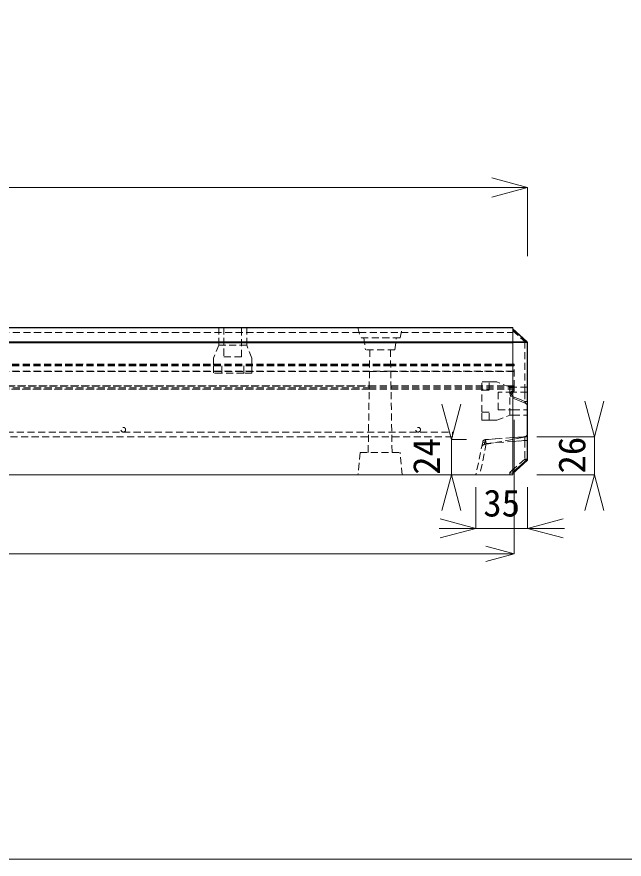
# Model space of a CAD drawing. Units: millimetres, scale not verified. Extents: x -981 to 667, y -453 to 699.
# Drawn here: x -157 to 255, y -453 to 118 of the extents above; entities that cross this region are included whole.
import ezdxf
from ezdxf.enums import TextEntityAlignment as Align

# ---------------------------------------------------------------- set-up
doc = ezdxf.new("R2010")
doc.units = ezdxf.units.MM
doc.header["$LTSCALE"] = 4
doc.linetypes.add('DASHED1', pattern=[1.8, 1.2, -0.6])
doc.layers.add('0-0', color=7, linetype='DASHED1', lineweight=9)
doc.styles.add('ＭＳ ゴシック', font='')
doc.styles.get('ＭＳ ゴシック').set_extended_font_data('MS Gothic')

msp = doc.modelspace()

# ---------------------------------------------------------------- linework, layer by layer
at = {"layer": '0-0', "linetype": 'Continuous'}
for p, q in [((189.314, 2.152), (165.166, 8.623)), ((-810.686, 2.152), (189.314, 2.152)), ((189.314, 2.152), (165.166, -4.318)), ((189.314, 2.152), (189.314, -44.444)), ((-800.686, -92.686), (179.314, -92.686)), ((179.314, -92.979), (-800.686, -92.979)), ((179.314, -92.686), (179.314, -92.979)), ((179.314, -102.393), (179.314, -92.979)), ((179.314, -93.686), (188.856, -102.273)), ((188.724, -102.42), (179.314, -93.951)), ((-800.686, -102.393), (179.314, -102.393)), ((179.314, -102.393), (179.314, -103.1)), ((179.314, -102.42), (188.724, -102.42)), ((188.856, -102.273), (188.724, -102.42)), ((188.983, -102.388), (188.856, -102.273)), ((179.314, -103.1), (-800.686, -103.1)), ((188.856, -103.017), (179.314, -103.017)), ((179.314, -192.686), (179.314, -103.1)), ((188.856, -103.017), (188.983, -103.131)), ((188.983, -182.24), (188.983, -103.131)), ((189.314, -103.131), (188.983, -103.131)), ((189.314, -103.131), (189.314, -182.24)), ((179.006, -135.653), (179.314, -135.474)), ((234.685, -166.825), (228.215, -142.677)), ((234.685, -166.825), (241.156, -142.677)), ((137.664, -168.839), (131.194, -144.691)), ((137.664, -168.839), (144.135, -144.691)), ((180.314, -246.181), (180.314, -155.388)), ((137.664, -168.839), (137.664, -192.686)), ((137.664, -168.839), (148.027, -168.839)), ((234.685, -166.825), (195.721, -166.825)), ((234.685, -166.825), (234.685, -192.686)), ((179.314, -190.943), (188.983, -182.24)), ((179.314, -190.943), (188.983, -182.24)), ((189.314, -182.24), (188.983, -182.24)), ((189.314, -182.24), (188.983, -182.24)), ((188.983, -182.984), (179.314, -191.686)), ((188.983, -182.984), (179.314, -191.686)), ((179.314, -192.686), (-800.686, -192.686)), ((137.664, -192.686), (131.194, -216.834)), ((137.664, -192.686), (144.135, -216.834)), ((137.664, -192.686), (148.027, -192.686)), ((234.685, -192.686), (195.721, -192.686)), ((234.685, -192.686), (228.215, -216.834)), ((234.685, -192.686), (241.156, -216.834)), ((154.314, -228.987), (154.314, -200.966)), ((189.314, -228.987), (189.314, -200.966)), ((154.314, -228.987), (130.166, -222.517)), ((189.314, -228.987), (213.462, -222.517)), ((154.314, -228.987), (129.314, -228.987)), ((154.314, -228.987), (130.166, -235.458)), ((154.314, -228.987), (189.314, -228.987)), ((189.314, -228.987), (214.314, -228.987)), ((189.314, -228.987), (213.462, -235.458)), ((180.314, -246.181), (160.995, -241.005)), ((-801.686, -246.181), (180.314, -246.181)), ((180.314, -246.181), (160.995, -251.358))]:
    msp.add_line(p, q, dxfattribs=at)
at = {"layer": '0-0'}
for p, q in [((-800.686, -96.176), (75.041, -96.176)), ((-20.186, -92.686), (-20.186, -104.686)), ((-20.186, -92.686), (-20.186, -104.686)), ((-16.686, -92.686), (-16.686, -112.686)), ((-4.686, -112.686), (-4.686, -92.686)), ((-1.186, -104.686), (-1.186, -92.686)), ((-1.186, -104.686), (-1.186, -92.686)), ((74.314, -92.686), (75.814, -99.886)), ((102.814, -99.886), (104.314, -92.686)), ((179.314, -94.957), (187.479, -102.306)), ((102.814, -99.886), (75.814, -99.886)), ((78.314, -99.886), (79.314, -107.886)), ((99.314, -107.886), (100.314, -99.886)), ((-20.186, -104.686), (-23.686, -113.595)), ((-20.186, -104.686), (-23.686, -113.595)), ((-20.186, -104.686), (-10.686, -104.686)), ((-1.186, -104.686), (-20.186, -104.686)), ((-1.186, -104.686), (-10.686, -104.686)), ((2.314, -113.595), (-1.186, -104.686)), ((2.314, -113.595), (-1.186, -104.686)), ((99.314, -107.886), (79.314, -107.886)), ((82.314, -107.886), (81.24, -177.486)), ((97.388, -177.486), (96.314, -107.886)), ((-23.686, -113.595), (-23.686, -118.686)), ((-23.686, -113.595), (-23.686, -118.686)), ((-4.686, -112.686), (-16.686, -112.686)), ((82.163, -117.686), (-800.686, -117.686)), ((82.155, -118.186), (-800.686, -118.186)), ((82.147, -118.686), (-800.686, -118.686)), ((-23.686, -118.686), (-23.686, -123.686)), ((-23.686, -118.686), (-23.686, -123.686)), ((-18.169, -123.686), (-18.169, -118.686)), ((-18.169, -123.686), (-18.169, -118.686)), ((-3.203, -118.686), (-3.203, -123.686)), ((2.314, -123.686), (2.314, -118.686)), ((2.314, -123.686), (2.314, -118.686)), ((82.09, -122.418), (-800.686, -122.418)), ((-800.686, -122.686), (82.085, -122.686)), ((-18.169, -123.686), (-23.686, -123.686)), ((2.314, -123.686), (-3.203, -123.686)), ((2.314, -123.686), (-3.203, -123.686)), ((158.314, -135.202), (158.314, -129.686)), ((163.314, -129.686), (158.314, -129.686)), ((158.314, -135.202), (158.314, -129.686)), ((163.314, -129.686), (158.314, -129.686)), ((163.314, -135.202), (163.314, -129.686)), ((163.314, -135.202), (163.314, -129.686)), ((168.405, -129.686), (163.314, -129.686)), ((168.405, -129.686), (163.314, -129.686)), ((177.314, -133.186), (168.405, -129.686)), ((177.314, -133.186), (168.405, -129.686)), ((-800.686, -133.686), (81.916, -133.686)), ((-800.686, -134.686), (81.9, -134.686)), ((-797.312, -132.646), (81.932, -132.646)), ((-796.63, -132.378), (81.936, -132.378)), ((158.314, -135.202), (163.314, -135.202)), ((158.314, -135.202), (163.314, -135.202)), ((158.314, -150.169), (158.314, -135.202)), ((177.314, -152.186), (177.314, -133.186)), ((177.314, -152.186), (177.314, -133.186)), ((179.006, -135.653), (179.314, -135.474)), ((179.314, -135.474), (180.314, -134.891)), ((179.314, -135.474), (180.314, -134.891)), ((180.314, -136), (179.426, -136.517)), ((179.426, -136.517), (180.314, -136)), ((180.314, -136), (179.426, -136.517)), ((187.479, -136.686), (187.479, -143.004)), ((158.314, -155.686), (158.314, -150.169)), ((163.314, -150.169), (158.314, -150.169)), ((158.314, -155.686), (158.314, -150.169)), ((163.314, -155.686), (163.314, -150.169)), ((163.314, -155.686), (163.314, -150.169)), ((168.405, -155.686), (177.314, -152.186)), ((168.405, -155.686), (177.314, -152.186)), ((158.314, -155.686), (163.314, -155.686)), ((158.314, -155.686), (163.314, -155.686)), ((-711.5, -163.686), (138.5, -163.686)), ((138.5, -163.686), (138.5, -166.886)), ((138.5, -166.886), (-711.5, -166.886)), ((158.896, -170.432), (154.314, -192.686)), ((158.896, -170.432), (154.314, -192.686)), ((158.896, -170.432), (158.897, -170.428)), ((159.074, -169.924), (159.097, -169.881)), ((159.074, -169.924), (159.074, -169.924)), ((159.122, -169.836), (159.161, -169.771)), ((161.354, -171.397), (159.299, -170.535)), ((159.792, -172.238), (166.256, -171.031)), ((179.314, -167.436), (160.708, -168.842)), ((179.314, -167.437), (160.708, -168.839)), ((170.096, -168.132), (160.708, -168.842)), ((161.354, -171.397), (160.708, -168.842)), ((161.354, -171.397), (187.418, -169.436)), ((187.463, -166.825), (179.314, -167.437)), ((179.314, -167.437), (187.33, -166.835)), ((179.314, -170.046), (187.418, -169.436)), ((184.763, -167.557), (184.412, -167.641)), ((184.763, -167.557), (187.69, -166.997)), ((187.463, -166.825), (186.527, -166.895)), ((187.463, -166.825), (187.31, -166.836)), ((187.312, -166.836), (187.464, -166.825)), ((187.463, -166.825), (187.418, -169.436)), ((161.354, -171.397), (156.971, -192.686)), ((75.814, -177.486), (74.314, -192.686)), ((75.814, -177.486), (102.814, -177.486)), ((104.314, -192.686), (102.814, -177.486)), ((179.314, -189.349), (177.419, -191.054)), ((177.419, -191.054), (177.419, -192.686)), ((177.419, -191.054), (177.419, -192.686))]:
    msp.add_line(p, q, dxfattribs=at)
at = {"layer": '0-0', "linetype": 'Continuous'}
msp.add_lwpolyline([(-981.123, -453.324), (666.877, -453.324), (666.877, 698.676), (-981.123, 698.676)], close=True, dxfattribs=at)
at = {"layer": '0-0'}
for points in [[(75.041, -96.176), (103.587, -96.176), (179.314, -96.176)], [(189.314, -103.131), (187.479, -102.306), (187.479, -133.186), (187.479, -136.686)], [(2.314, -118.686), (2.314, -113.81), (2.314, -113.651), (2.314, -113.595)], [(2.314, -118.686), (2.314, -113.741), (2.314, -113.595)], [(180.314, -117.686), (179.314, -117.686), (96.465, -117.686), (82.163, -117.686), (-700.686, -117.686)], [(180.314, -118.186), (179.314, -118.186), (96.473, -118.186), (82.155, -118.186), (-700.686, -118.186)], [(180.314, -118.686), (179.314, -118.686), (96.48, -118.686), (82.147, -118.686), (-700.686, -118.686)], [(-3.203, -118.686), (-3.203, -123.686), (-18.169, -123.686)], [(180.314, -118.686), (179.314, -118.686), (96.48, -118.686), (82.147, -118.686)], [(180.314, -118.186), (179.314, -118.186), (96.473, -118.186), (82.155, -118.186)], [(180.314, -117.686), (179.314, -117.686), (96.465, -117.686), (82.163, -117.686)], [(180.314, -136), (180.314, -133.186), (180.314, -117.686)], [(180.314, -122.418), (179.314, -122.418), (96.538, -122.418), (82.09, -122.418), (-700.686, -122.418)], [(-3.203, -123.686), (-18.169, -123.686), (-23.686, -123.686)], [(82.085, -122.686), (96.542, -122.686), (179.314, -122.686), (180.314, -122.686)], [(180.314, -122.418), (179.314, -122.418), (96.538, -122.418), (82.09, -122.418)], [(-700.686, -134.686), (81.9, -134.686), (96.727, -134.686), (179.314, -134.686), (180.314, -134.686)], [(-696.63, -132.378), (81.936, -132.378), (96.692, -132.378), (175.257, -132.378), (179.314, -132.378), (180.314, -132.378)], [(81.9, -134.686), (96.727, -134.686), (179.314, -134.686), (180.314, -134.686)], [(81.916, -133.686), (96.712, -133.686), (179.314, -133.686), (180.314, -133.686)], [(81.932, -132.646), (96.696, -132.646), (175.939, -132.646), (179.314, -132.646), (180.314, -132.646)], [(81.936, -132.378), (96.692, -132.378), (175.257, -132.378), (179.314, -132.378), (180.314, -132.378)], [(163.314, -150.169), (158.314, -150.169), (158.314, -135.202)], [(189.314, -136.686), (179.314, -136.686), (169.314, -136.686), (169.314, -148.686)], [(189.314, -133.186), (179.314, -133.186), (177.314, -133.186)], [(189.314, -133.186), (179.314, -133.186), (177.314, -133.186)], [(188.064, -144.307), (183.814, -142.529), (179.335, -140.656)], [(179.638, -139.733), (183.814, -141.48), (187.458, -143.004)], [(169.314, -148.686), (179.314, -148.686), (189.314, -148.686)], [(177.314, -152.186), (179.314, -152.186), (189.314, -152.186)], [(177.314, -152.186), (179.314, -152.186), (189.314, -152.186)], [(163.314, -155.686), (168.19, -155.686), (168.349, -155.686), (168.405, -155.686)], [(163.314, -155.686), (168.259, -155.686), (168.405, -155.686)], [(158.934, -170.278), (158.917, -170.34), (158.896, -170.43)], [(160.708, -168.842), (160.017, -172.196), (186.285, -167.292)], [(187.418, -169.436), (187.418, -182.055), (177.419, -191.054)], [(184.763, -167.557), (187.484, -167.036), (187.69, -166.997)], [(187.418, -182.055), (187.567, -182.075), (187.824, -182.109), (188.082, -182.144), (188.339, -182.181), (188.597, -182.22), (188.855, -182.261), (189.006, -182.286), (189.012, -182.287), (189.024, -182.289), (189.035, -182.291), (189.047, -182.293), (189.058, -182.294), (189.07, -182.295), (189.077, -182.295), (189.086, -182.295), (189.101, -182.294), (189.116, -182.293), (189.132, -182.291), (189.148, -182.289), (189.163, -182.288), (189.173, -182.287), (189.183, -182.286), (189.2, -182.285), (189.218, -182.284), (189.234, -182.282), (189.251, -182.279), (189.267, -182.274), (189.275, -182.27), (189.279, -182.268), (189.286, -182.263), (189.292, -182.259), (189.298, -182.254), (189.304, -182.249), (189.31, -182.244), (189.314, -182.24)], [(187.418, -182.055), (187.514, -182.12), (187.68, -182.232), (187.847, -182.343), (188.015, -182.451), (188.185, -182.557), (188.357, -182.658), (188.458, -182.715), (188.507, -182.741), (188.591, -182.786), (188.676, -182.83), (188.761, -182.874), (188.847, -182.917), (188.933, -182.959), (188.983, -182.984)], [(179.314, -191.686), (179.309, -191.686), (179.3, -191.685), (179.291, -191.685), (179.283, -191.685), (179.274, -191.685), (179.265, -191.685), (179.26, -191.685), (179.255, -191.685), (179.246, -191.685), (179.238, -191.685), (179.229, -191.685), (179.22, -191.685), (179.212, -191.685), (179.207, -191.685), (179.197, -191.684), (179.179, -191.683), (179.162, -191.681), (179.145, -191.678), (179.128, -191.675), (179.11, -191.671), (179.1, -191.669), (178.936, -191.631), (178.656, -191.552), (178.381, -191.458), (178.11, -191.353), (177.841, -191.241), (177.574, -191.123), (177.419, -191.054)]]:
    msp.add_lwpolyline(points, dxfattribs=at)
for centre in [(-84.9, -162.086), (115.1, -162.086)]:
    msp.add_circle(centre, 1.6, dxfattribs=at)
at = {"layer": '0-0', "linetype": 'Continuous'}
for centre, start, end in [((188.314, -103.131), 360, 48.01279), ((188.314, -182.24), 311.98721, 0), ((188.314, -182.24), 311.98721, 0)]:
    msp.add_arc(centre, 1, start, end, dxfattribs=at)
at = {"layer": '0-0'}
for centre, radius, start, end in [((180.314, -116.686), 1, 180, 270), ((180.415, -138.073), 2.8, 120.22481, 246.83978), ((180.332, -138.073), 1.8, 124.46348, 235.53652), ((180.332, -138.073), 1.8, 120.22481, 124.46348), ((180.332, -138.073), 1.8, 120.22481, 124.46348), ((180.332, -138.073), 1.8, 235.53652, 247.29994), ((180.415, -138.073), 2.8, 246.83978, 247.29994), ((187.292, -146.152), 2, 359.98308, 67.29994), ((158.783, -172.467), 2, 75.03505, 86.97549), ((160.161, -174.203), 2, 94.10297, 168.36525)]:
    msp.add_arc(centre, radius, start, end, dxfattribs=at)
for centre, major_axis, ratio, start_param, end_param in [((187.396, -102.306), (-0.669, -0.743), 0.061543, 3.1415927, 4.6570565), ((187.396, -102.306), (-0.669, -0.743), 0.061538, 1.6261244, 3.1415927), ((179.509, -136.517), (-0.503, 0.864), 0.071489, 6.2831853, 7.5811272), ((179.509, -136.517), (-0.503, 0.864), 0.071489, 6.2831853, 7.5811272), ((179.509, -136.517), (-0.503, 0.864), 0.071489, 1.2979419, 1.5291713), ((179.509, -136.517), (-0.503, 0.864), 0.071489, 1.2979419, 1.5291713), ((179.72, -139.733), (-0.386, -0.923), 0.0763, 0, 1.53889), ((187.293, -143.004), (-2, 0.001), 0.000024, 3.1415927, 4.6296297), ((187.293, -143.004), (2, -0.001), 0.000024, 6.2831853, 7.7712158), ((187.293, -142.901), (-0.779, 1.407), 0.058998, 3.0670814, 4.6059714), ((187.314, -164.83), (-2, 0), 0.999997, 1.6456066, 3.1415927), ((187.314, -164.83), (-2, 0), 0.999997, 1.6456066, 3.1415927), ((187.315, -165.032), (-1.987, -0.226), 0.999997, 1.6456066, 3.0851868), ((160.855, -170.835), (1.959, -0.403), 0.999101, 3.1415927, 3.1870291), ((160.855, -170.835), (1.959, -0.403), 0.999101, 3.1105211, 3.1415927), ((160.855, -170.834), (-1.745, 0.977), 0.998806, 0.2300287, 0.3056616), ((160.855, -170.835), (1.959, -0.403), 0.999101, 2.9561865, 3.1105211), ((160.855, -170.834), (-1.745, 0.977), 0.998806, 0.0208761, 0.2300287), ((160.855, -170.834), (-1.745, 0.977), 0.998806, 0.0350893, 0.1428751), ((160.855, -170.835), (1.959, -0.403), 0.999101, 2.7818061, 2.9561865), ((160.855, -170.834), (-1.745, 0.977), 0.998806, 0.0144044, 0.0350893), ((160.855, -170.834), (-1.745, 0.977), 0.998806, 6.2816689, 6.3040614), ((160.855, -170.834), (-1.745, 0.977), 0.998806, 6.2669263, 6.2975897), ((160.855, -170.834), (-1.745, 0.977), 0.998806, 5.2955725, 6.2816689), ((160.855, -170.834), (-1.745, 0.977), 0.998806, 6.2427567, 6.2669263), ((160.855, -170.834), (-1.745, 0.977), 0.998806, 6.0125473, 6.2427567), ((160.855, -170.835), (1.959, -0.403), 0.999101, 2.3032815, 2.7818061), ((160.855, -170.834), (-1.745, 0.977), 0.998806, 5.9775237, 6.0125473), ((160.855, -170.835), (1.959, -0.403), 0.999101, 1.8472794, 2.3032815), ((187.314, -169.177), (2, 0), 0.129769, 4.7644898, 6.2831853), ((187.314, -169.177), (2, 0), 0.129769, 4.7644898, 6.2831853), ((188.311, -182.243), (-0.669, 0.743), 0.994322, 3.1415927, 3.9720961), ((188.311, -182.243), (-0.669, 0.743), 0.994322, 3.6003446, 3.9852409)]:
    msp.add_ellipse(centre, major_axis=major_axis, ratio=ratio, start_param=start_param, end_param=end_param, dxfattribs=at)
at = {"layer": '0-0', "linetype": 'Continuous'}
for centre, major_axis, ratio, start_param, end_param in [((188.187, -103.017), (0, 1), 0.668965, 4.712389, 5.3515845), ((188.187, -103.017), (0.669, 0.743), 0.556022, 5.1763723, 6.2831853), ((188.314, -103.131), (-0.669, -0.743), 0.556022, 2.0347796, 3.1415927), ((188.314, -182.24), (0.669, -0.743), 0.556022, 6.2831853, 7.3899983), ((188.314, -182.24), (0.669, -0.743), 0.556022, 6.2831853, 7.3899983), ((188.314, -182.24), (0.669, -0.743), 0.556022, 6.2695629, 6.2755788)]:
    msp.add_ellipse(centre, major_axis=major_axis, ratio=ratio, start_param=start_param, end_param=end_param, dxfattribs=at)

# ---------------------------------------------------------------- texts
at = {"layer": '0-0', "style": 'ＭＳ ゴシック'}
for s, p in [('24', (135.424, -192.677)), ('26', (234.048, -191.83))]:
    msp.add_text(s, height=18.33, rotation=90, dxfattribs=at).set_placement(p, align=Align.BOTTOM_LEFT)
msp.add_text('35', height=18.33, dxfattribs=at).set_placement((159.314, -226.487), align=Align.BOTTOM_LEFT)

doc.saveas('drawing.dxf')
